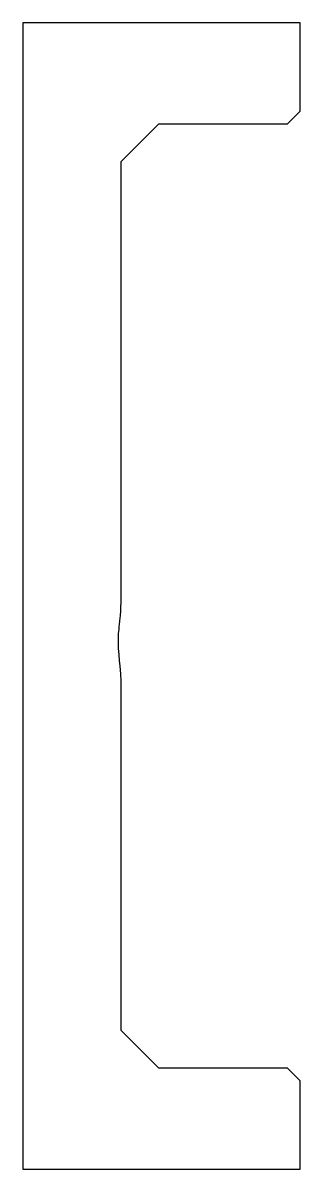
# Model space of a CAD drawing. Header units: metres. Extents: x 0 to 47.5, y 0 to 45.5.
# Drawn here: x 36.5 to 47.5, y 0 to 45.5 of the extents above.
import ezdxf

# ---------------------------------------------------------------- set-up
doc = ezdxf.new("R2010")
doc.units = ezdxf.units.M

msp = doc.modelspace()

# ---------------------------------------------------------------- linework, layer by layer
for p, q in [((47.5, 45.5), (36.5, 45.5)), ((36.5, 45.5), (36.5, 0)), ((47.5, 42), (47.5, 45.5)), ((47, 41.5), (47.5, 42)), ((40.3959, 40), (41.8959, 41.5)), ((41.8959, 41.5), (47, 41.5)), ((40.3959, 22.451), (40.3959, 40)), ((40.3867, 22.2015), (40.3925, 22.3582)), ((40.3925, 22.3582), (40.3959, 22.451)), ((40.3461, 21.7666), (40.3592, 21.8662)), ((40.3592, 21.8662), (40.3677, 21.977)), ((40.3677, 21.977), (40.3808, 22.1496)), ((40.3808, 22.1496), (40.3849, 22.1854)), ((40.3849, 22.1854), (40.3867, 22.2015)), ((40.2983, 21.2573), (40.3142, 21.4227)), ((40.3142, 21.4227), (40.3217, 21.5379)), ((40.3217, 21.5379), (40.3272, 21.6229)), ((40.3272, 21.6229), (40.3461, 21.7666)), ((40.2868, 21.1375), (40.2983, 21.2573)), ((40.2882, 20.8601), (40.2868, 21.1375)), ((40.2892, 20.6641), (40.2882, 20.8601)), ((40.3142, 20.4293), (40.2892, 20.6641)), ((40.3324, 20.1759), (40.3142, 20.4293)), ((40.3592, 19.9819), (40.3324, 20.1759)), ((40.3864, 19.6431), (40.3592, 19.9819)), ((40.3867, 19.6403), (40.3864, 19.6431)), ((40.3868, 19.6383), (40.3867, 19.6403)), ((40.3959, 19.3984), (40.3868, 19.6383)), ((40.3959, 5.5), (40.3959, 19.3984)), ((41.8959, 4), (40.3959, 5.5)), ((47, 4), (41.8959, 4)), ((47.5, 3.5), (47, 4)), ((47.5, 0), (47.5, 3.5)), ((36.5, 0), (47.5, 0))]:
    msp.add_line(p, q)

doc.saveas('drawing.dxf')
